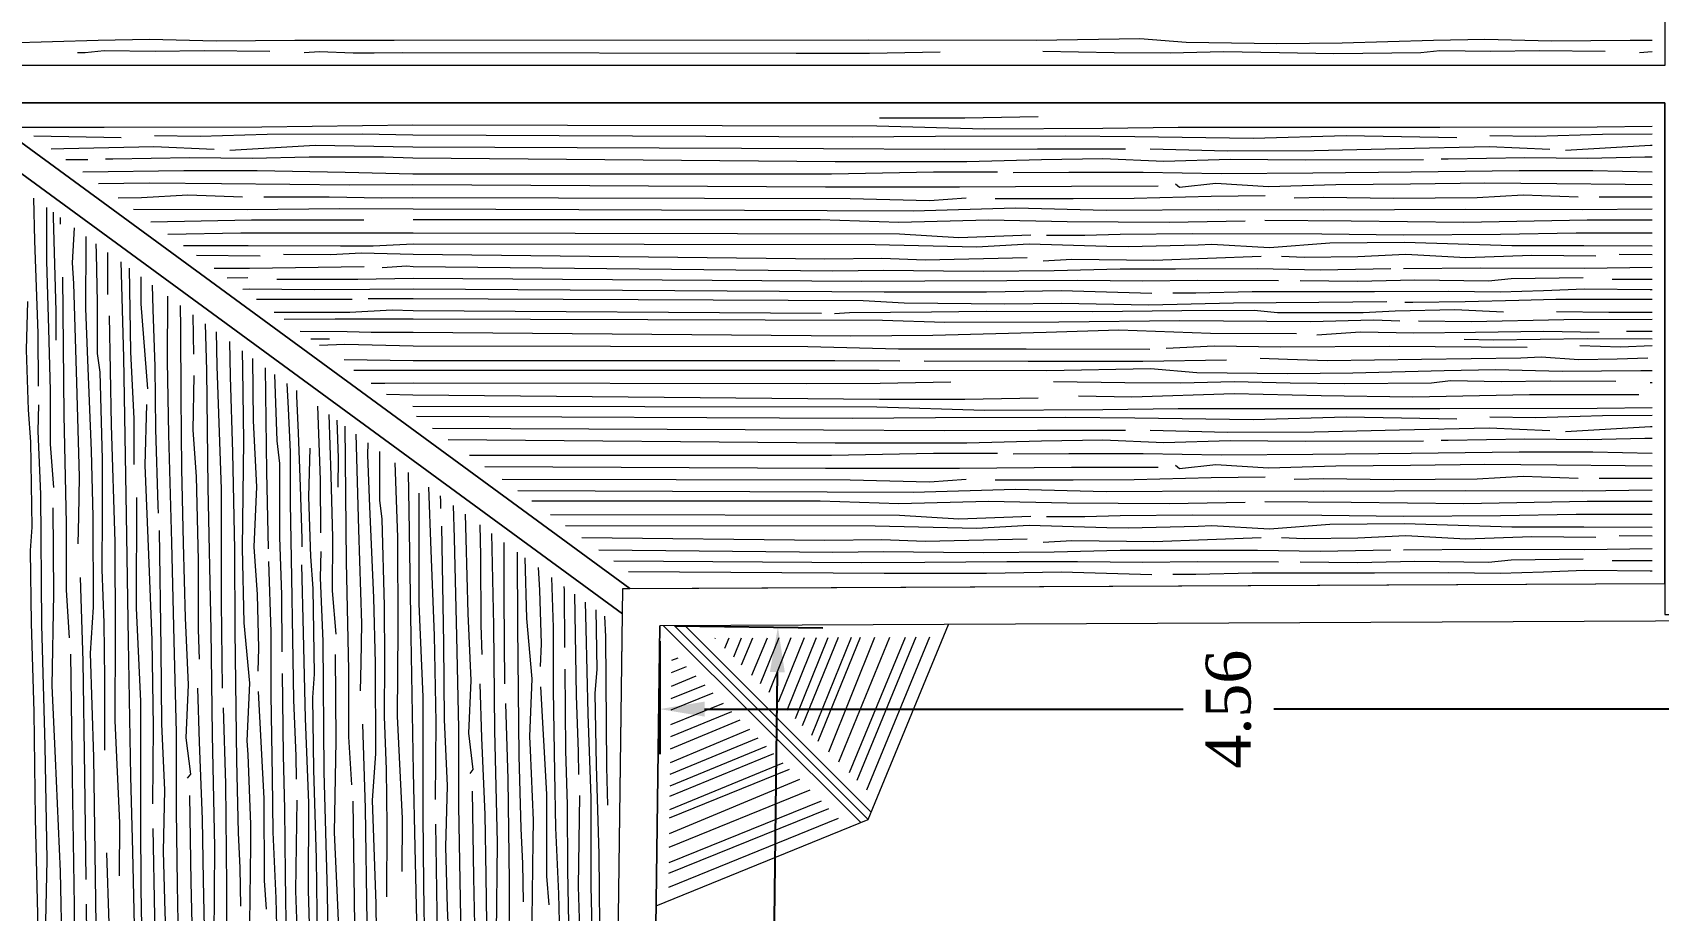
# Model space of a CAD drawing. Header units: millimetres. Extents: x -17502 to -16646, y 1856 to 2034.
# Drawn here: x -17241.35 to -17234.84, y 1867.44 to 1870.95 of the extents above; entities that cross this region are included whole.
import ezdxf

# ---------------------------------------------------------------- set-up
doc = ezdxf.new("R2010")
doc.units = ezdxf.units.MM
doc.layers.get('0').update_dxf_attribs({"lineweight": 9})
doc.layers.get('Defpoints').update_dxf_attribs({"lineweight": 9})
doc.layers.add('blocs', color=7, linetype='Continuous')
doc.styles.get("Standard").update_dxf_attribs({"font": 'times.ttf'})
doc.dimstyles.get("Standard").update_dxf_attribs({"dimtxt": 0.18, "dimasz": 0.18, "dimexe": 0.18, "dimexo": 0.0625, "dimgap": 0.09, "dimtad": 0, "dimtih": 1, "dimtoh": 1, "dimzin": 0, "dimdsep": 46, "dimtxsty": 'Standard', "dimcen": 0.09, "dimadec": 0, "dimazin": 0, "dimtfac": 1, "dimtofl": 0, "dimtmove": 0, "dimatfit": 3, "dimfxl": 1, "dimtolj": 1, "dimtzin": 0, "dimarcsym": 0})

# ---------------------------------------------------------------- blocks, each defined once
blk = doc.blocks.new('*D454')
at = {"color": 0, "lineweight": -2, "transparency": 16777216}
for p, q in [((-17234.285, 1868.5609), (-17234.285, 1868.0639)), ((-17238.8426, 1868.5156), (-17238.8426, 1868.0639)), ((-17238.6626, 1868.2439), (-17236.7456, 1868.2439)), ((-17234.465, 1868.2439), (-17236.382, 1868.2439))]:
    blk.add_line(p, q, dxfattribs=at)
at = {"color": 0, "lineweight": 9, "transparency": 16777216}
for points in [[(-17238.6626, 1868.2139), (-17238.6626, 1868.2739), (-17238.8426, 1868.2439)], [(-17234.465, 1868.2139), (-17234.465, 1868.2739), (-17234.285, 1868.2439)]]:
    blk.add_solid(points, dxfattribs=at)
at = {"layer": 'Defpoints', "color": 0, "lineweight": 9, "transparency": 16777216}
for p in [(-17234.285, 1868.6234), (-17238.8426, 1868.5781), (-17238.8426, 1868.2439)]:
    blk.add_point(p, dxfattribs=at)
at = {"color": 0, "lineweight": 9, "transparency": 16777216, "insert": (-17236.5638, 1868.2439), "char_height": 0.18, "attachment_point": 5, "rotation": 90}
blk.add_mtext('\\A1;4.56', dxfattribs=at)
blk = doc.blocks.new('*D455')
at = {"color": 0, "lineweight": -2, "transparency": 16777216}
for p, q in [((-17238.7801, 1868.5773), (-17238.189, 1868.5695)), ((-17238.3714, 1868.3919), (-17238.4251, 1864.3118)), ((-17238.4869, 1859.6192), (-17238.4332, 1863.6993)), ((-17238.9004, 1859.4446), (-17238.3093, 1859.4369))]:
    blk.add_line(p, q, dxfattribs=at)
at = {"color": 0, "lineweight": 9, "transparency": 16777216}
for points in [[(-17238.4014, 1868.3923), (-17238.3414, 1868.3915), (-17238.369, 1868.5719)], [(-17238.5169, 1859.6196), (-17238.4569, 1859.6188), (-17238.4893, 1859.4392)]]:
    blk.add_solid(points, dxfattribs=at)
at = {"layer": 'Defpoints', "color": 0, "lineweight": 9, "transparency": 16777216}
for p in [(-17238.8426, 1868.5781), (-17238.9629, 1859.4455), (-17238.4893, 1859.4392)]:
    blk.add_point(p, dxfattribs=at)
at = {"color": 0, "lineweight": 9, "transparency": 16777216, "insert": (-17238.4291, 1864.0055), "char_height": 0.18, "attachment_point": 5, "rotation": 90}
blk.add_mtext('\\A1;9.13', dxfattribs=at)

msp = doc.modelspace()

# ---------------------------------------------------------------- linework, layer by layer
at = {"lineweight": 9}
for points in [[(-17235.0473, 1872.8238), (-17234.8167, 1872.8238), (-17234.8167, 1870.8228), (-17241.7543, 1870.8228), (-17242.3019, 1870.3943), (-17244.1116, 1871.7212), (-17244.0561, 1871.8437), (-17243.9982, 1872.0277), (-17243.9689, 1872.1987), (-17243.9612, 1872.3354), (-17243.9655, 1872.4503), (-17243.9881, 1872.612), (-17244.0268, 1872.7598), (-17244.0491, 1872.8238), (-17243.6056, 1872.8238)], [(-17242.0733, 1860.5942), (-17242.2249, 1870.2641), (-17241.7025, 1870.6728), (-17234.8167, 1870.6728), (-17234.8167, 1868.6234), (-17234.5696, 1868.6234), (-17234.5696, 1868.5982), (-17238.8426, 1868.5781), (-17238.9629, 1859.4455), (-17242.0546, 1859.397), (-17242.0635, 1859.9639)], [(-17242.0635, 1859.9639), (-17242.0546, 1859.397), (-17239.1129, 1859.4431), (-17238.9919, 1868.6255), (-17241.7434, 1870.6408), (-17242.2249, 1870.2641), (-17242.0733, 1860.5942)], [(-17234.5696, 1868.5982), (-17238.8426, 1868.5781), (-17238.9629, 1859.4455)], [(-17234.5696, 1868.5982), (-17238.8426, 1868.5781)], [(-17238.9629, 1859.4455), (-17238.8426, 1868.5781)], [(-17238.8573, 1867.4558), (-17238.0072, 1867.8017), (-17237.6857, 1868.5835)], [(-17238.8269, 1868.5782), (-17238.0373, 1867.7894)], [(-17238.7847, 1868.5784), (-17238.0072, 1867.8017)], [(-17238.7424, 1868.5786), (-17237.9948, 1867.8317)]]:
    msp.add_lwpolyline(points, dxfattribs=at)
for points in [[(-17238.9919, 1868.6255), (-17238.9906, 1868.7274), (-17238.962, 1868.7275), (-17241.6179, 1870.6728), (-17241.7025, 1870.6728), (-17241.7434, 1870.6408)], [(-17238.962, 1868.7275), (-17234.8167, 1868.747), (-17234.8167, 1870.6728), (-17241.6179, 1870.6728)], [(-17234.8167, 1868.747), (-17234.8167, 1868.6234), (-17234.5696, 1868.6234), (-17234.5696, 1868.5982), (-17238.8426, 1868.5781), (-17238.9629, 1859.4455), (-17239.1129, 1859.4431), (-17238.9906, 1868.7274), (-17234.8167, 1868.747)]]:
    msp.add_lwpolyline(points, close=True, dxfattribs=at)
at = {"layer": 'blocs', "lineweight": 9}
for points in [[(-17239.9067, 1870.923), (-17240.3042, 1870.9226), (-17240.6194, 1870.92), (-17240.8867, 1870.9266), (-17241.0923, 1870.9218), (-17241.4578, 1870.9123), (-17241.7205, 1870.9097), (-17242.0837, 1870.9139), (-17242.2686, 1870.9297), (-17242.6844, 1870.9224), (-17242.9384, 1870.923)], [(-17240.4045, 1870.879), (-17240.6673, 1870.8805), (-17240.8639, 1870.8786), (-17241.0673, 1870.8817), (-17241.1436, 1870.8732), (-17241.1743, 1870.8728)], [(-17239.8727, 1870.8728), (-17239.9864, 1870.8718), (-17240.0699, 1870.8717), (-17240.2049, 1870.8772), (-17240.2668, 1870.8734)], [(-17234.8667, 1870.9227), (-17234.9548, 1870.9226), (-17235.27, 1870.92), (-17235.5373, 1870.9266), (-17235.7429, 1870.9218), (-17236.1084, 1870.9123), (-17236.3711, 1870.9097), (-17236.7343, 1870.9139), (-17236.9192, 1870.9297), (-17237.3349, 1870.9224), (-17238.0066, 1870.924), (-17239.9067, 1870.923)], [(-17237.7196, 1870.8762), (-17238.0027, 1870.8708), (-17238.296, 1870.8705), (-17239.8727, 1870.8728)], [(-17235.0551, 1870.879), (-17235.3179, 1870.8805), (-17235.5145, 1870.8786), (-17235.7179, 1870.8817), (-17235.7942, 1870.8732), (-17236.1417, 1870.8694), (-17236.3604, 1870.8726), (-17236.5842, 1870.8774), (-17236.7978, 1870.8721), (-17237.0215, 1870.8736), (-17237.3077, 1870.8783)], [(-17234.8667, 1870.8765), (-17234.9174, 1870.8734)], [(-17237.3259, 1870.6171), (-17237.6205, 1870.6115), (-17237.962, 1870.6112)], [(-17239.8311, 1870.5832), (-17240.4366, 1870.5752), (-17241.0675, 1870.5745), (-17241.3986, 1870.5742)], [(-17239.831, 1870.5427), (-17240.0348, 1870.5469), (-17240.4154, 1870.5465), (-17240.6839, 1870.5384), (-17240.8664, 1870.5408)], [(-17234.8667, 1870.5781), (-17235.0872, 1870.5752), (-17235.7181, 1870.5745), (-17236.2238, 1870.574), (-17236.766, 1870.5734), (-17237.0677, 1870.5705), (-17237.5421, 1870.5674), (-17237.9723, 1870.5799), (-17239.8311, 1870.5832)], [(-17234.8667, 1870.5467), (-17235.066, 1870.5465), (-17235.3345, 1870.5384), (-17235.5169, 1870.5408)], [(-17240.9993, 1870.5328), (-17241.3501, 1870.5386)], [(-17240.6267, 1870.4863), (-17240.8691, 1870.4965), (-17241.2289, 1870.4883), (-17241.2796, 1870.4871)], [(-17239.831, 1870.4957), (-17240.2226, 1870.5024), (-17240.5641, 1870.4812)], [(-17238.0711, 1870.5355), (-17239.831, 1870.5427)], [(-17236.9767, 1870.4871), (-17237.3286, 1870.4867), (-17237.7014, 1870.4863), (-17238.1863, 1870.4884), (-17239.831, 1870.4957)], [(-17235.6499, 1870.5328), (-17236.0931, 1870.5402), (-17236.4658, 1870.5293), (-17236.9398, 1870.5367), (-17237.2187, 1870.539), (-17237.7375, 1870.5384), (-17238.0711, 1870.5355)], [(-17235.2773, 1870.4863), (-17235.5197, 1870.4965), (-17235.8795, 1870.4883), (-17236.221, 1870.4801), (-17236.5677, 1870.4797), (-17236.8776, 1870.4872)], [(-17234.8667, 1870.5023), (-17234.8732, 1870.5024), (-17235.2147, 1870.4812)], [(-17241.1326, 1870.444), (-17241.2208, 1870.4439)], [(-17239.8309, 1870.4507), (-17239.9491, 1870.4557), (-17240.2462, 1870.4554), (-17240.4756, 1870.4499), (-17240.7259, 1870.4523), (-17241.0335, 1870.4467), (-17241.0622, 1870.4467)], [(-17235.7832, 1870.444), (-17236.255, 1870.4435), (-17236.5574, 1870.4458), (-17236.8233, 1870.4377), (-17237.0676, 1870.4479), (-17237.3126, 1870.445), (-17237.6124, 1870.4369), (-17238.139, 1870.4363), (-17239.8309, 1870.4507)], [(-17234.8667, 1870.4554), (-17234.8968, 1870.4554), (-17235.1262, 1870.4499), (-17235.3765, 1870.4523), (-17235.6841, 1870.4467), (-17235.7128, 1870.4467)], [(-17239.8309, 1870.3864), (-17240.1025, 1870.393), (-17240.4544, 1870.4005), (-17240.749, 1870.4002), (-17241.1538, 1870.3949)], [(-17239.8308, 1870.3437), (-17240.0844, 1870.3435), (-17240.3242, 1870.3458), (-17240.5979, 1870.3481), (-17240.8873, 1870.3504), (-17241.0904, 1870.3484)], [(-17237.4899, 1870.3953), (-17237.7453, 1870.3951), (-17238.1546, 1870.3868), (-17239.8309, 1870.3866)], [(-17234.8667, 1870.3954), (-17235.105, 1870.4005), (-17235.3996, 1870.4002), (-17235.8323, 1870.3945), (-17236.226, 1870.3915), (-17236.5935, 1870.3885), (-17236.9059, 1870.3933), (-17237.2031, 1870.393), (-17237.4273, 1870.3928)], [(-17234.8667, 1870.3447), (-17234.9748, 1870.3458), (-17235.2485, 1870.3481), (-17235.5379, 1870.3504), (-17235.8351, 1870.3475), (-17236.1348, 1870.3446), (-17236.4034, 1870.3365), (-17236.6145, 1870.3493), (-17236.7605, 1870.3335), (-17236.7761, 1870.3465)], [(-17241.3502, 1870.2908), (-17241.3464, 1870.12), (-17241.3334, 1869.7501), (-17241.3321, 1869.5377)], [(-17240.5133, 1870.2943), (-17240.7332, 1870.3023), (-17240.9177, 1870.2918), (-17241.0121, 1870.2911)], [(-17239.8308, 1870.2924), (-17239.9554, 1870.2907), (-17240.167, 1870.2946), (-17240.3536, 1870.2944), (-17240.4283, 1870.2944)], [(-17236.8461, 1870.3386), (-17237.1928, 1870.3382), (-17237.6412, 1870.3352), (-17238.1782, 1870.3346), (-17239.8308, 1870.3437)], [(-17237.6155, 1870.2909), (-17237.7614, 1870.2803), (-17238.0795, 1870.2878), (-17239.8308, 1870.2924), (-17239.8308, 1870.2924)], [(-17236.4173, 1870.3), (-17236.6337, 1870.2972), (-17236.9413, 1870.289), (-17237.1863, 1870.2888), (-17237.3766, 1870.2886), (-17237.4992, 1870.2884)], [(-17235.1639, 1870.2943), (-17235.3838, 1870.3023), (-17235.5683, 1870.2918), (-17235.9043, 1870.2893), (-17236.1822, 1870.2932), (-17236.3004, 1870.291)], [(-17234.8667, 1870.2946), (-17235.0042, 1870.2944), (-17235.0789, 1870.2944)], [(-17241.2985, 1870.253), (-17241.2993, 1870.0386), (-17241.2902, 1869.7668), (-17241.2838, 1869.5202), (-17241.2847, 1869.3054), (-17241.2704, 1869.132)], [(-17241.2727, 1870.2341), (-17241.2726, 1870.2149), (-17241.2617, 1869.8381), (-17241.262, 1869.7216)], [(-17239.8307, 1870.247), (-17240.1249, 1870.2486), (-17240.495, 1870.2437), (-17240.9497, 1870.2454)], [(-17234.8667, 1870.2474), (-17235.1456, 1870.2437), (-17235.6139, 1870.2455), (-17236.185, 1870.2426), (-17236.6047, 1870.2444), (-17237.0547, 1870.2417), (-17237.4179, 1870.2504), (-17237.8268, 1870.2386), (-17238.1718, 1870.2405), (-17239.8307, 1870.247)], [(-17241.2439, 1870.213), (-17241.2446, 1870.186)], [(-17241.188, 1870.172), (-17241.1963, 1870.0314), (-17241.1904, 1869.9493), (-17241.1792, 1869.5519), (-17241.1683, 1869.1751), (-17241.1702, 1869.0156), (-17241.1729, 1868.9059)], [(-17240.0271, 1870.203), (-17240.4771, 1870.2025), (-17240.8804, 1870.1946)], [(-17236.4976, 1870.1988), (-17236.8014, 1870.1939), (-17237.2103, 1870.1958), (-17237.5256, 1870.2023), (-17237.8842, 1870.1928), (-17238.1995, 1870.2042), (-17239.8307, 1870.2039)], [(-17234.8667, 1870.2028), (-17235.1277, 1870.2025), (-17235.6211, 1870.1929), (-17236.0734, 1870.1993), (-17236.4183, 1870.2012)], [(-17241.1411, 1870.1377), (-17241.1406, 1870.1165), (-17241.143, 1869.8491), (-17241.135, 1869.6436), (-17241.1197, 1869.2783), (-17241.113, 1869.0157), (-17241.1115, 1868.6525), (-17241.1244, 1868.4674), (-17241.1106, 1868.0518), (-17241.1017, 1867.3802), (-17241.071, 1865.4803)], [(-17241.1007, 1870.1081), (-17241.1003, 1870.0693), (-17241.0953, 1869.8727), (-17241.0953, 1869.6692), (-17241.0855, 1869.5931), (-17241.0763, 1869.2457), (-17241.0761, 1869.027), (-17241.0774, 1868.8032), (-17241.0688, 1868.5897), (-17241.0667, 1868.3659), (-17241.067, 1868.0797)], [(-17239.8306, 1870.1507), (-17240.1961, 1870.1503), (-17240.5205, 1870.15), (-17240.813, 1870.1453)], [(-17239.8306, 1870.1067), (-17239.9905, 1870.098), (-17240.1207, 1870.0979), (-17240.4908, 1870.0997), (-17240.7505, 1870.0995)], [(-17237.3565, 1870.1431), (-17237.6444, 1870.1314), (-17237.882, 1870.1471), (-17239.8306, 1870.1507), (-17239.8306, 1870.1507)], [(-17234.8667, 1870.0983), (-17235.1413, 1870.0997), (-17235.4292, 1870.0994), (-17235.8586, 1870.1127), (-17236.1579, 1870.1101), (-17236.4, 1870.0916), (-17236.6308, 1870.105), (-17236.6856, 1870.1027), (-17236.9665, 1870.0955), (-17237.0511, 1870.0977), (-17237.3632, 1870.1065), (-17237.5733, 1870.0949), (-17237.98, 1870.1036), (-17239.8306, 1870.1067)], [(-17234.8667, 1870.1503), (-17235.1711, 1870.15), (-17235.4749, 1870.1451), (-17235.8633, 1870.1424), (-17236.1899, 1870.1466), (-17236.7085, 1870.1484), (-17236.9986, 1870.1458), (-17237.1395, 1870.141), (-17237.2926, 1870.1409)], [(-17241.0538, 1870.0737), (-17241.0542, 1869.9048)], [(-17241.0012, 1870.0352), (-17240.9901, 1869.653), (-17240.9796, 1869.0222), (-17240.9711, 1868.5166), (-17240.962, 1867.9744), (-17240.9544, 1867.6729), (-17240.9438, 1867.1985), (-17240.9497, 1866.7682), (-17240.9238, 1864.9096)], [(-17240.4426, 1870.0587), (-17240.6975, 1870.0607)], [(-17239.8305, 1870.0653), (-17240.0383, 1870.0705), (-17240.1593, 1870.0636), (-17240.349, 1870.0657)], [(-17237.3701, 1870.0517), (-17237.779, 1870.0421), (-17237.9526, 1870.0488), (-17238.181, 1870.0463), (-17239.8305, 1870.0653)], [(-17236.4335, 1870.0573), (-17236.8629, 1870.0408), (-17237.1919, 1870.045), (-17237.3061, 1870.0381)], [(-17235.0932, 1870.0587), (-17235.349, 1870.0607), (-17235.614, 1870.0513), (-17235.8539, 1870.0647), (-17236.0458, 1870.0554), (-17236.2605, 1870.0529), (-17236.3519, 1870.0574)], [(-17234.8667, 1870.0642), (-17234.9995, 1870.0657)], [(-17241.2342, 1869.9746), (-17241.2295, 1869.4218), (-17241.2199, 1868.9879), (-17241.22, 1868.7206), (-17241.2077, 1868.5289)], [(-17240.9674, 1870.0104), (-17240.9617, 1869.6747), (-17240.9494, 1869.4064), (-17240.949, 1869.2239)], [(-17240.9205, 1869.9761), (-17240.9207, 1869.8681), (-17240.8941, 1869.527)], [(-17240.0269, 1870.0158), (-17240.486, 1870.0085), (-17240.6271, 1870.0091)], [(-17240.4928, 1869.9719), (-17240.5745, 1869.9706)], [(-17239.8304, 1869.9695), (-17240.0519, 1869.9656), (-17240.2484, 1869.9653), (-17240.3763, 1869.9652)], [(-17239.8305, 1870.0152), (-17239.8556, 1870.0183), (-17239.9538, 1870.0113)], [(-17235.9133, 1870.0076), (-17236.1966, 1870.0028), (-17236.4479, 1870.0071), (-17236.7768, 1870.0067), (-17236.9984, 1870.0065), (-17237.2629, 1869.9992), (-17237.5438, 1869.9966), (-17237.706, 1869.9988), (-17237.9459, 1870.0008), (-17238.1492, 1869.9983), (-17239.8305, 1870.0152), (-17239.8305, 1870.0152)], [(-17236.3632, 1869.9592), (-17236.6899, 1869.9612), (-17236.9069, 1869.9587), (-17237.1687, 1869.9606), (-17237.4519, 1869.9603), (-17237.7809, 1869.9577), (-17238.0345, 1869.9574), (-17239.8304, 1869.9695)], [(-17235.1434, 1869.9719), (-17235.4312, 1869.9671), (-17235.5226, 1869.9578), (-17235.8173, 1869.9621), (-17236.048, 1869.9573), (-17236.2764, 1869.9593)], [(-17234.8667, 1870.0128), (-17235.1366, 1870.0085), (-17235.5547, 1870.0103), (-17235.8631, 1870.0077)], [(-17234.8667, 1869.9654), (-17234.899, 1869.9653), (-17235.0269, 1869.9652)], [(-17240.875, 1869.9427), (-17240.8733, 1869.8452), (-17240.8643, 1869.616), (-17240.8627, 1869.3657), (-17240.8523, 1869.0582), (-17240.8519, 1869.0295)], [(-17240.8137, 1869.8979), (-17240.8151, 1869.6379), (-17240.8102, 1869.3434), (-17240.7978, 1868.9108), (-17240.7886, 1868.5173), (-17240.7798, 1868.1498), (-17240.7798, 1867.8374), (-17240.7748, 1867.5402), (-17240.7711, 1867.3161)], [(-17239.8304, 1869.9265), (-17240.0034, 1869.9245), (-17240.2249, 1869.9242), (-17240.4876, 1869.9262), (-17240.5125, 1869.9252)], [(-17236.8714, 1869.9084), (-17237.2347, 1869.9194), (-17237.5339, 1869.9145), (-17237.9428, 1869.9141), (-17239.8304, 1869.9265), (-17239.8304, 1869.9265)], [(-17234.8667, 1869.9242), (-17234.8755, 1869.9242), (-17235.1382, 1869.9262), (-17235.3027, 1869.9192), (-17235.4763, 1869.9144), (-17235.6819, 1869.9165), (-17235.9789, 1869.9162), (-17236.2256, 1869.9159), (-17236.4694, 1869.9156), (-17236.6955, 1869.9108), (-17236.7869, 1869.9107)], [(-17241.3744, 1869.8771), (-17241.3802, 1869.6828), (-17241.3717, 1869.4431), (-17241.3627, 1869.3153), (-17241.3569, 1868.9727), (-17241.3645, 1868.8789), (-17241.3597, 1868.5888), (-17241.3491, 1868.2332), (-17241.3442, 1867.806), (-17241.3382, 1867.5868), (-17241.3305, 1867.2579), (-17241.3249, 1867.1986)], [(-17240.7631, 1869.8608), (-17240.7625, 1869.769), (-17240.7606, 1869.4953), (-17240.7583, 1869.2059), (-17240.7507, 1868.9088), (-17240.7431, 1868.6091), (-17240.7308, 1868.3408), (-17240.7403, 1868.1294), (-17240.7222, 1867.9837), (-17240.735, 1867.9679)], [(-17240.0742, 1869.8855), (-17240.2752, 1869.8853), (-17240.4397, 1869.8851), (-17240.4578, 1869.8851)], [(-17239.8303, 1869.8395), (-17239.9146, 1869.8423), (-17240.0837, 1869.833), (-17240.3863, 1869.8327)], [(-17239.8303, 1869.8881), (-17240.0103, 1869.8879)], [(-17235.93, 1869.8751), (-17236.2019, 1869.8725), (-17236.5445, 1869.8699), (-17236.8826, 1869.8627), (-17237.2344, 1869.8692), (-17237.4605, 1869.8666), (-17237.8626, 1869.8708), (-17238.0271, 1869.8794), (-17239.8303, 1869.8881), (-17239.8303, 1869.8881)], [(-17238.1945, 1869.8293), (-17239.8303, 1869.8395)], [(-17235.463, 1869.8345), (-17235.6571, 1869.8435), (-17235.897, 1869.8386), (-17236.0249, 1869.8317), (-17236.3676, 1869.8313), (-17236.4612, 1869.8403), (-17236.7513, 1869.84), (-17237.1071, 1869.835), (-17237.5343, 1869.8368), (-17237.7536, 1869.8343), (-17238.0826, 1869.8317), (-17238.1419, 1869.8271)], [(-17234.8667, 1869.8854), (-17234.9258, 1869.8853), (-17235.0903, 1869.8851), (-17235.2525, 1869.885), (-17235.401, 1869.8802), (-17235.6157, 1869.8755), (-17235.8258, 1869.8729), (-17235.8578, 1869.8729)], [(-17234.8667, 1869.8329), (-17235.0403, 1869.8327), (-17235.2505, 1869.8348)], [(-17241.0476, 1869.8188), (-17241.0402, 1869.3809), (-17241.0246, 1868.9145), (-17241.0237, 1868.5469), (-17241.0257, 1868.1975), (-17241.0058, 1867.7885), (-17241.0074, 1867.5754)], [(-17240.7121, 1869.8235), (-17240.7107, 1869.7404), (-17240.7095, 1869.6658)], [(-17240.6632, 1869.7877), (-17240.6577, 1869.5998), (-17240.6522, 1869.1316), (-17240.6404, 1868.5606), (-17240.6356, 1868.1409), (-17240.6258, 1867.691), (-17240.6289, 1867.3277), (-17240.6106, 1866.919), (-17240.6071, 1866.5741), (-17240.5876, 1864.9152)], [(-17239.8303, 1869.8058), (-17240.1428, 1869.8055), (-17240.3473, 1869.8042)], [(-17235.8776, 1869.7975), (-17235.9827, 1869.802), (-17236.2363, 1869.7949), (-17236.7594, 1869.7989), (-17237.2437, 1869.7938), (-17237.7006, 1869.7933), (-17237.9496, 1869.8014), (-17239.8303, 1869.8058), (-17239.8303, 1869.8058)], [(-17236.2911, 1869.7467), (-17236.6361, 1869.7487), (-17237.0038, 1869.762), (-17237.294, 1869.7525), (-17237.7485, 1869.7406), (-17238.0775, 1869.738), (-17239.8302, 1869.7533)], [(-17234.8667, 1869.805), (-17235.2205, 1869.8028), (-17235.5906, 1869.7955), (-17235.803, 1869.7976)], [(-17240.6192, 1869.7554), (-17240.6169, 1869.6184), (-17240.5995, 1869.1252), (-17240.5988, 1868.6728), (-17240.5953, 1868.3279)], [(-17240.566, 1869.7165), (-17240.5637, 1869.5758), (-17240.554, 1869.2721), (-17240.5452, 1868.8838), (-17240.5443, 1868.5571), (-17240.5379, 1868.0386), (-17240.5308, 1867.7486), (-17240.5239, 1867.6077), (-17240.5213, 1867.4547)], [(-17239.8302, 1869.7533), (-17239.9988, 1869.7531), (-17240.0947, 1869.7553), (-17240.2829, 1869.757)], [(-17240.1655, 1869.7255), (-17240.2405, 1869.726)], [(-17239.8301, 1869.6973), (-17240.1036, 1869.7049), (-17240.205, 1869.7)], [(-17236.8789, 1869.6844), (-17237.3746, 1869.6861), (-17237.8863, 1869.6856), (-17238.2495, 1869.6946), (-17239.8301, 1869.6973)], [(-17235.3677, 1869.6928), (-17235.9205, 1869.6968), (-17236.3545, 1869.6941), (-17236.6218, 1869.6983), (-17236.8137, 1869.689)], [(-17235.0788, 1869.7526), (-17235.3027, 1869.757), (-17235.5746, 1869.7521), (-17235.8213, 1869.7496), (-17236.036, 1869.7539), (-17236.2096, 1869.7423)], [(-17234.8667, 1869.7258), (-17235.1268, 1869.7275), (-17235.5037, 1869.7225), (-17235.6202, 1869.7246)], [(-17234.8667, 1869.6994), (-17234.994, 1869.6933), (-17235.1562, 1869.6999)], [(-17234.8667, 1869.7564), (-17234.9692, 1869.7573)], [(-17240.5147, 1869.6788), (-17240.5139, 1869.6063), (-17240.5091, 1869.3185), (-17240.5156, 1868.8889), (-17240.5083, 1868.5897), (-17240.486, 1868.3479), (-17240.4958, 1868.117), (-17240.4926, 1868.0622), (-17240.4811, 1867.7814), (-17240.4819, 1867.6969), (-17240.4859, 1867.3847), (-17240.4709, 1867.1747), (-17240.4733, 1866.768), (-17240.4473, 1864.9176)], [(-17240.4736, 1869.6487), (-17240.4716, 1869.3993), (-17240.458, 1869.1345), (-17240.4677, 1868.8944), (-17240.4554, 1868.7027), (-17240.4495, 1868.488), (-17240.4526, 1868.3966)], [(-17239.8301, 1869.6396), (-17240.1058, 1869.6433)], [(-17237.881, 1869.6377), (-17238.1414, 1869.6397), (-17239.8301, 1869.6396)], [(-17236.572, 1869.6413), (-17236.9078, 1869.6364), (-17237.367, 1869.6359), (-17237.7827, 1869.6378)], [(-17234.8843, 1869.65), (-17235.0076, 1869.6453), (-17235.1607, 1869.6428), (-17235.3115, 1869.6541), (-17235.3937, 1869.6494), (-17235.7912, 1869.6444), (-17236.1681, 1869.6395), (-17236.3276, 1869.6439), (-17236.4373, 1869.6483)], [(-17240.708, 1869.5807), (-17240.7126, 1869.3608), (-17240.6992, 1869.1764), (-17240.6915, 1868.8405), (-17240.691, 1868.5625), (-17240.6869, 1868.4444)], [(-17240.4227, 1869.6115), (-17240.418, 1869.1945), (-17240.4105, 1868.8861)], [(-17240.3853, 1869.5841), (-17240.3767, 1869.3186), (-17240.366, 1869.2274), (-17240.3657, 1868.9326), (-17240.3572, 1868.702), (-17240.3557, 1868.4736)], [(-17239.864, 1869.6001), (-17240.0683, 1869.5999)], [(-17234.8667, 1869.5997), (-17234.9121, 1869.5997), (-17235.2273, 1869.597), (-17235.4946, 1869.6036), (-17235.7002, 1869.5988), (-17236.0657, 1869.5893), (-17236.3284, 1869.5867), (-17236.6916, 1869.5909), (-17236.8765, 1869.6067), (-17237.2922, 1869.5994), (-17237.9638, 1869.601), (-17239.864, 1869.6001)], [(-17240.3367, 1869.5485), (-17240.3308, 1869.4478), (-17240.3234, 1869.2743), (-17240.3222, 1869.0687), (-17240.3172, 1868.7718), (-17240.3131, 1868.5251), (-17240.309, 1868.2813), (-17240.3007, 1868.0553), (-17240.2991, 1867.9639)], [(-17240.2978, 1869.52), (-17240.2974, 1869.4986), (-17240.2904, 1869.3502), (-17240.2822, 1869.1356), (-17240.2764, 1868.9255), (-17240.2759, 1868.8935)], [(-17239.83, 1869.5499), (-17239.9437, 1869.5488), (-17239.9986, 1869.5488)], [(-17239.8311, 1869.5018), (-17239.9371, 1869.5038)], [(-17237.962, 1869.4841), (-17239.8311, 1869.5018)], [(-17237.6769, 1869.5532), (-17237.96, 1869.5479), (-17238.2533, 1869.5476), (-17239.83, 1869.5499)], [(-17235.0124, 1869.5561), (-17235.2751, 1869.5575), (-17235.4718, 1869.5556), (-17235.6752, 1869.5588), (-17235.7515, 1869.5502), (-17236.099, 1869.5464), (-17236.3177, 1869.5496), (-17236.5415, 1869.5545), (-17236.755, 1869.5491), (-17236.9788, 1869.5506), (-17237.265, 1869.5554)], [(-17234.9205, 1869.503), (-17235.3585, 1869.5025), (-17235.8251, 1869.4942), (-17236.1927, 1869.499), (-17236.542, 1869.5065), (-17236.9513, 1869.493), (-17237.1643, 1869.498)], [(-17234.8667, 1869.5509), (-17234.8747, 1869.5504)], [(-17241.3308, 1869.4631), (-17241.3337, 1869.3579), (-17241.3226, 1869.1045), (-17241.3184, 1868.5814), (-17241.3057, 1868.0973), (-17241.2981, 1867.6404), (-17241.3023, 1867.3913), (-17241.2772, 1865.5108), (-17241.2772, 1865.5108)], [(-17240.8983, 1869.4644), (-17240.9046, 1869.2218), (-17240.8908, 1868.8622), (-17240.8773, 1868.5209), (-17240.8715, 1868.1742), (-17240.8741, 1867.8642)], [(-17240.2131, 1869.458), (-17240.2027, 1869.1619), (-17240.2014, 1868.9495)], [(-17234.8667, 1869.451), (-17235.0872, 1869.4481), (-17235.7181, 1869.4475), (-17236.2238, 1869.4469), (-17236.766, 1869.4463), (-17237.0677, 1869.4434), (-17237.5421, 1869.4403), (-17237.9723, 1869.4529), (-17239.8311, 1869.4561)], [(-17237.3259, 1869.49), (-17237.6205, 1869.4845), (-17237.962, 1869.4841)], [(-17240.1678, 1869.4248), (-17240.1595, 1869.1786), (-17240.1531, 1868.932), (-17240.1541, 1868.7172), (-17240.1397, 1868.5438)], [(-17240.1354, 1869.401), (-17240.131, 1869.2499), (-17240.1313, 1869.1334)], [(-17240.1034, 1869.3776), (-17240.0988, 1868.8336), (-17240.0892, 1868.3997), (-17240.0893, 1868.1324), (-17240.077, 1867.9407)], [(-17238.0711, 1869.4084), (-17239.8168, 1869.4156)], [(-17235.6499, 1869.4058), (-17236.0931, 1869.4131), (-17236.4658, 1869.4023), (-17236.9398, 1869.4096), (-17237.2187, 1869.4119), (-17237.7375, 1869.4114), (-17238.0711, 1869.4084)], [(-17234.8667, 1869.4196), (-17235.066, 1869.4194), (-17235.3345, 1869.4113), (-17235.5169, 1869.4137)], [(-17234.8667, 1869.3752), (-17234.8732, 1869.3753), (-17235.2147, 1869.3541)], [(-17240.0592, 1869.3453), (-17240.0485, 1868.9637), (-17240.0376, 1868.5869), (-17240.0395, 1868.4274), (-17240.0422, 1868.3176)], [(-17240.0118, 1869.3106), (-17240.0123, 1869.2609), (-17240.0043, 1869.0554), (-17239.989, 1868.6901), (-17239.9824, 1868.4275), (-17239.9808, 1868.0643), (-17239.9937, 1867.8791), (-17239.9799, 1867.4635), (-17239.971, 1866.792), (-17239.9403, 1864.8921)], [(-17236.9767, 1869.3601), (-17237.3286, 1869.3597), (-17237.7014, 1869.3593), (-17238.1863, 1869.3614), (-17239.7522, 1869.3683)], [(-17235.7832, 1869.317), (-17236.255, 1869.3165), (-17236.5574, 1869.3188), (-17236.8233, 1869.3107), (-17237.0676, 1869.3208), (-17237.3126, 1869.318), (-17237.6124, 1869.3098), (-17238.139, 1869.3093), (-17239.6896, 1869.3224)], [(-17235.2773, 1869.3592), (-17235.5197, 1869.3694), (-17235.8795, 1869.3612), (-17236.221, 1869.353), (-17236.5677, 1869.3527), (-17236.8776, 1869.3602)], [(-17234.8667, 1869.3284), (-17234.8968, 1869.3283), (-17235.1262, 1869.3229), (-17235.3765, 1869.3252), (-17235.6841, 1869.3197), (-17235.7128, 1869.3197)], [(-17240.2437, 1869.2889), (-17240.2496, 1869.0946), (-17240.241, 1868.8549), (-17240.232, 1868.7271), (-17240.2263, 1868.3845), (-17240.2338, 1868.2907), (-17240.229, 1868.0006), (-17240.2184, 1867.6449), (-17240.2135, 1867.2178), (-17240.2076, 1866.9985), (-17240.1998, 1866.6697), (-17240.1942, 1866.6104)], [(-17239.9646, 1869.276), (-17239.9646, 1869.081), (-17239.9549, 1869.0049), (-17239.9457, 1868.6575), (-17239.9454, 1868.4388), (-17239.9467, 1868.2149), (-17239.9381, 1868.0015), (-17239.936, 1867.7777), (-17239.9363, 1867.4915)], [(-17237.4899, 1869.2683), (-17237.7453, 1869.268), (-17238.1546, 1869.2598), (-17239.6038, 1869.2596)], [(-17234.8667, 1869.2684), (-17235.105, 1869.2734), (-17235.3996, 1869.2731), (-17235.8323, 1869.2674), (-17236.226, 1869.2644), (-17236.5935, 1869.2614), (-17236.9059, 1869.2663), (-17237.2031, 1869.266), (-17237.4273, 1869.2657)], [(-17239.9029, 1869.2308), (-17239.8929, 1868.9322), (-17239.892, 1868.5646), (-17239.894, 1868.2152), (-17239.8741, 1867.8062), (-17239.8757, 1867.5931)], [(-17239.8504, 1869.1923), (-17239.8479, 1869.04), (-17239.8394, 1868.5343), (-17239.8303, 1867.9922), (-17239.8227, 1867.6906), (-17239.8121, 1867.2162), (-17239.818, 1866.786), (-17239.7921, 1864.9273)], [(-17236.8461, 1869.2116), (-17237.1928, 1869.2112), (-17237.6412, 1869.2081), (-17238.1782, 1869.2075), (-17239.543, 1869.2151)], [(-17234.8667, 1869.2177), (-17234.9748, 1869.2188), (-17235.2485, 1869.2211), (-17235.5379, 1869.2234), (-17235.8351, 1869.2205), (-17236.1348, 1869.2175), (-17236.4034, 1869.2094), (-17236.6145, 1869.2222), (-17236.7605, 1869.2064), (-17236.7761, 1869.2195)], [(-17239.7688, 1869.1326), (-17239.7591, 1868.8799), (-17239.7456, 1868.5386), (-17239.7398, 1868.192), (-17239.7424, 1867.8819)], [(-17237.6155, 1869.1639), (-17237.7614, 1869.1533), (-17238.0795, 1869.1608), (-17239.4738, 1869.1644)], [(-17234.8667, 1869.1204), (-17235.1456, 1869.1166), (-17235.6139, 1869.1184), (-17236.185, 1869.1155), (-17236.6047, 1869.1174), (-17237.0547, 1869.1146), (-17237.4179, 1869.1234), (-17237.8268, 1869.1115), (-17238.1718, 1869.1134), (-17239.4108, 1869.1183)], [(-17236.4173, 1869.1729), (-17236.6337, 1869.1701), (-17236.9413, 1869.162), (-17237.1863, 1869.1617), (-17237.3766, 1869.1615), (-17237.4992, 1869.1614)], [(-17235.1639, 1869.1672), (-17235.3838, 1869.1753), (-17235.5683, 1869.1647), (-17235.9043, 1869.1623), (-17236.1822, 1869.1661), (-17236.3004, 1869.1639)], [(-17234.8667, 1869.1675), (-17235.0042, 1869.1674), (-17235.0789, 1869.1673)], [(-17241.2736, 1869.0505), (-17241.2701, 1868.7055), (-17241.2777, 1868.3376), (-17241.2637, 1868.0476), (-17241.2447, 1867.5933), (-17241.2369, 1867.2645), (-17241.2247, 1865.5117)], [(-17240.9389, 1869.0911), (-17240.9393, 1868.6478), (-17240.9227, 1868.2753), (-17240.9226, 1867.8013), (-17240.9205, 1867.5224), (-17240.9118, 1867.0037), (-17240.9036, 1866.6701)], [(-17239.8072, 1869.1088), (-17239.8076, 1868.6656), (-17239.791, 1868.293), (-17239.7909, 1867.819), (-17239.7888, 1867.5401), (-17239.7801, 1867.0214), (-17239.7719, 1866.6878)], [(-17239.7214, 1869.0978), (-17239.7206, 1869.0759), (-17239.7202, 1869.0473)], [(-17239.6699, 1869.0601), (-17239.6661, 1868.9285), (-17239.6569, 1868.535), (-17239.6481, 1868.1675), (-17239.6481, 1867.8551), (-17239.6431, 1867.558), (-17239.6394, 1867.3338)], [(-17236.4976, 1869.0718), (-17236.8014, 1869.0669), (-17237.2103, 1869.0687), (-17237.5256, 1869.0752), (-17237.8842, 1869.0657), (-17238.1995, 1869.0771), (-17239.3544, 1869.0769)], [(-17234.8667, 1869.0758), (-17235.1277, 1869.0755), (-17235.6211, 1869.0658), (-17236.0734, 1869.0722), (-17236.4183, 1869.0741)], [(-17239.6215, 1869.0247), (-17239.619, 1868.9265), (-17239.6114, 1868.6268), (-17239.5991, 1868.3585), (-17239.6086, 1868.1472), (-17239.5905, 1868.0015), (-17239.6033, 1867.9856)], [(-17239.5626, 1868.9815), (-17239.5598, 1868.8582), (-17239.5593, 1868.5803), (-17239.5552, 1868.4621)], [(-17237.3565, 1869.016), (-17237.6444, 1869.0043), (-17237.882, 1869.0201), (-17239.2803, 1869.0226)], [(-17234.8667, 1868.9713), (-17235.1413, 1868.9727), (-17235.4292, 1868.9724), (-17235.8586, 1868.9856), (-17236.1579, 1868.983), (-17236.4, 1868.9645), (-17236.6308, 1868.978), (-17236.6856, 1868.9756), (-17236.9665, 1868.9685), (-17237.0511, 1868.9707), (-17237.3632, 1868.9795), (-17237.5733, 1868.9678), (-17237.98, 1868.9765), (-17239.2201, 1868.9786)], [(-17234.8667, 1869.0233), (-17235.1711, 1869.0229), (-17235.4749, 1869.018), (-17235.8633, 1869.0153), (-17236.1899, 1869.0196), (-17236.7085, 1869.0213), (-17236.9986, 1869.0187), (-17237.1395, 1869.014), (-17237.2926, 1869.0138)], [(-17240.8481, 1868.9592), (-17240.8402, 1868.4874), (-17240.8377, 1868.185), (-17240.8255, 1867.9193), (-17240.8318, 1867.6749), (-17240.8251, 1867.4299), (-17240.8123, 1867.1303), (-17240.8035, 1866.6038), (-17240.7913, 1864.9118)], [(-17239.7164, 1868.9769), (-17239.7085, 1868.5051), (-17239.706, 1868.2027), (-17239.6938, 1867.937), (-17239.7001, 1867.6926), (-17239.6934, 1867.4476), (-17239.6806, 1867.148), (-17239.6718, 1866.6215), (-17239.6596, 1864.9295)], [(-17239.5163, 1868.9476), (-17239.5087, 1868.5783), (-17239.5039, 1868.1586), (-17239.4941, 1867.7087), (-17239.4972, 1867.3454), (-17239.4789, 1866.9367), (-17239.4754, 1866.5918), (-17239.4559, 1864.933)], [(-17237.3701, 1868.9246), (-17237.779, 1868.9151), (-17237.9526, 1868.9217), (-17238.181, 1868.9192), (-17239.1544, 1868.9305)], [(-17236.4335, 1868.9302), (-17236.8629, 1868.9138), (-17237.1919, 1868.918), (-17237.3061, 1868.911)], [(-17235.0932, 1868.9317), (-17235.349, 1868.9337), (-17235.614, 1868.9243), (-17235.8539, 1868.9377), (-17236.0458, 1868.9284), (-17236.2605, 1868.9259), (-17236.3519, 1868.9303)], [(-17234.8667, 1868.9371), (-17234.9995, 1868.9386)], [(-17240.2002, 1868.8748), (-17240.203, 1868.7697), (-17240.1919, 1868.5163), (-17240.1877, 1867.9932), (-17240.175, 1867.509), (-17240.1674, 1867.0522), (-17240.1716, 1866.8031), (-17240.1465, 1864.9226), (-17240.1465, 1864.9226)], [(-17239.4674, 1868.9118), (-17239.4671, 1868.6906), (-17239.4636, 1868.3456)], [(-17239.4134, 1868.8723), (-17239.4126, 1868.5749), (-17239.4062, 1868.0564), (-17239.3991, 1867.7663), (-17239.3922, 1867.6255), (-17239.3896, 1867.4724)], [(-17235.9133, 1868.8806), (-17236.1966, 1868.8757), (-17236.4479, 1868.88), (-17236.7768, 1868.8797), (-17236.9984, 1868.8794), (-17237.2629, 1868.8722), (-17237.5438, 1868.8696), (-17237.706, 1868.8717), (-17237.9459, 1868.8737), (-17238.1492, 1868.8712), (-17239.0864, 1868.8806)], [(-17234.8667, 1868.8857), (-17235.1366, 1868.8814), (-17235.5547, 1868.8833), (-17235.8631, 1868.8806)], [(-17240.4097, 1868.8359), (-17240.4004, 1868.5527), (-17240.4008, 1868.3014), (-17240.3953, 1867.9725), (-17240.3916, 1867.751), (-17240.3801, 1867.4867), (-17240.3732, 1867.2058), (-17240.3727, 1867.0435), (-17240.371, 1866.8037), (-17240.3653, 1866.6004), (-17240.3558, 1864.9191), (-17240.3558, 1864.9191)], [(-17240.2769, 1868.8213), (-17240.2701, 1868.5495), (-17240.2621, 1868.2069), (-17240.2496, 1867.869), (-17240.2505, 1867.5171), (-17240.2445, 1867.2911), (-17240.2423, 1866.889), (-17240.2484, 1866.7244), (-17240.2288, 1864.9212), (-17240.2288, 1864.9212)], [(-17239.3825, 1868.8496), (-17239.3766, 1868.6075), (-17239.3543, 1868.3657), (-17239.3641, 1868.1348), (-17239.3609, 1868.08), (-17239.3494, 1867.7991), (-17239.3502, 1867.7146), (-17239.3541, 1867.4024), (-17239.3392, 1867.1924), (-17239.3416, 1866.7857), (-17239.3156, 1864.9353)], [(-17239.3295, 1868.8108), (-17239.3237, 1868.7204), (-17239.3178, 1868.5058), (-17239.3209, 1868.4143)], [(-17236.3632, 1868.8322), (-17236.6899, 1868.8341), (-17236.9069, 1868.8316), (-17237.1687, 1868.8336), (-17237.4519, 1868.8333), (-17237.7809, 1868.8307), (-17238.0345, 1868.8304), (-17239.0269, 1868.8371)], [(-17236.8714, 1868.7813), (-17237.2347, 1868.7924), (-17237.5339, 1868.7875), (-17237.9428, 1868.787), (-17238.9678, 1868.7938)], [(-17234.8667, 1868.7972), (-17234.8755, 1868.7972), (-17235.1382, 1868.7992), (-17235.3027, 1868.7921), (-17235.4763, 1868.7874), (-17235.6819, 1868.7895), (-17235.9789, 1868.7891), (-17236.2256, 1868.7889), (-17236.4694, 1868.7886), (-17236.6955, 1868.7838), (-17236.7869, 1868.7837)], [(-17235.1434, 1868.8449), (-17235.4312, 1868.84), (-17235.5226, 1868.8308), (-17235.8173, 1868.835), (-17236.048, 1868.8302), (-17236.2764, 1868.8323)], [(-17234.8667, 1868.8383), (-17234.899, 1868.8383), (-17235.0269, 1868.8382)], [(-17241.1638, 1868.7712), (-17241.1536, 1868.4355), (-17241.1459, 1867.9764), (-17241.1413, 1867.5607)], [(-17239.2753, 1868.7711), (-17239.2687, 1868.5705), (-17239.2691, 1868.3192), (-17239.2636, 1867.9903), (-17239.2598, 1867.7687), (-17239.2484, 1867.5044), (-17239.2415, 1867.2235), (-17239.241, 1867.0613), (-17239.2393, 1866.8214), (-17239.2336, 1866.6182), (-17239.2241, 1864.9368), (-17239.2241, 1864.9368)], [(-17239.2261, 1868.7351), (-17239.2255, 1868.7198), (-17239.224, 1868.4913)], [(-17239.1841, 1868.7043), (-17239.1814, 1868.5428), (-17239.1773, 1868.2991), (-17239.169, 1868.073), (-17239.1674, 1867.9817)], [(-17239.141, 1868.6728), (-17239.1384, 1868.5672), (-17239.1304, 1868.2247), (-17239.1179, 1867.8867), (-17239.1188, 1867.5349), (-17239.1128, 1867.3088), (-17239.1106, 1866.9067), (-17239.1167, 1866.7421), (-17239.0971, 1864.939), (-17239.0971, 1864.939)], [(-17239.0986, 1868.6417), (-17239.0946, 1868.4022), (-17239.1021, 1868.3084), (-17239.0973, 1868.0183), (-17239.0867, 1867.6627), (-17239.0818, 1867.2355), (-17239.0759, 1867.0163), (-17239.0681, 1866.6874), (-17239.0676, 1866.6819)], [(-17239.0638, 1868.6162), (-17239.0602, 1868.534), (-17239.056, 1868.0109), (-17239.052, 1867.8598)], [(-17238.6199, 1868.5269), (-17238.619, 1868.5291)], [(-17238.5813, 1868.4883), (-17238.5645, 1868.5294)], [(-17238.5461, 1868.4531), (-17238.5149, 1868.5296)], [(-17238.5143, 1868.4214), (-17238.4695, 1868.5298)], [(-17238.4729, 1868.38), (-17238.4113, 1868.5301)], [(-17238.4392, 1868.3463), (-17238.3636, 1868.5303)], [(-17238.4041, 1868.3113), (-17238.3165, 1868.5306)], [(-17238.366, 1868.2733), (-17238.2627, 1868.5308)], [(-17238.3322, 1868.2395), (-17238.2141, 1868.531)], [(-17238.2992, 1868.2065), (-17238.1676, 1868.5313)], [(-17238.2704, 1868.1777), (-17238.1263, 1868.5315)], [(-17238.2325, 1868.1399), (-17238.0736, 1868.5317)], [(-17238.2083, 1868.1157), (-17238.0376, 1868.5319)], [(-17238.1652, 1868.0726), (-17237.9801, 1868.5321)], [(-17238.1254, 1868.0329), (-17237.9201, 1868.5324)], [(-17238.082, 1867.9895), (-17237.8577, 1868.5327)], [(-17238.052, 1867.9595), (-17237.8149, 1868.5329)], [(-17238.0125, 1867.9201), (-17237.7605, 1868.5332)], [(-17241.202, 1868.4637), (-17241.196, 1867.9681), (-17241.1875, 1867.4564), (-17241.1908, 1867.0931), (-17241.1687, 1865.5126)], [(-17240.1429, 1868.4622), (-17240.1394, 1868.1173), (-17240.147, 1867.7493), (-17240.133, 1867.4594), (-17240.114, 1867.0051), (-17240.1062, 1866.6762), (-17240.094, 1864.9235)], [(-17239.2225, 1868.4045), (-17239.2194, 1868.0779), (-17239.2135, 1867.8609), (-17239.2113, 1867.5991), (-17239.2066, 1867.3159), (-17239.1988, 1866.9871), (-17239.1946, 1866.7335), (-17239.1785, 1864.9376)], [(-17238.795, 1868.3904), (-17238.7346, 1868.4153)], [(-17238.7944, 1868.4394), (-17238.769, 1868.4497)], [(-17240.3543, 1868.3868), (-17240.3511, 1868.0601), (-17240.3452, 1867.8432), (-17240.343, 1867.5814), (-17240.3383, 1867.2982), (-17240.3305, 1866.9693), (-17240.3263, 1866.7158), (-17240.3102, 1864.9199)], [(-17239.5624, 1868.3451), (-17239.5562, 1868.1288), (-17239.5432, 1867.8214), (-17239.5391, 1867.5764), (-17239.536, 1867.3861), (-17239.5339, 1867.2636)], [(-17239.3195, 1868.3327), (-17239.2963, 1867.9036), (-17239.2954, 1867.5746), (-17239.2866, 1867.4605)], [(-17238.7964, 1868.286), (-17238.6608, 1868.3415)], [(-17238.7957, 1868.3359), (-17238.6959, 1868.3767)], [(-17240.6941, 1868.3274), (-17240.6879, 1868.1111), (-17240.6749, 1867.8036), (-17240.6708, 1867.5586), (-17240.6677, 1867.3683), (-17240.6656, 1867.2458)], [(-17240.4512, 1868.315), (-17240.428, 1867.8859), (-17240.4271, 1867.5569), (-17240.4183, 1867.4428)], [(-17239.46, 1868.2664), (-17239.4503, 1867.9627), (-17239.4458, 1867.5538), (-17239.4474, 1867.2385), (-17239.4322, 1866.8801), (-17239.4387, 1866.5647), (-17239.4129, 1864.9337)], [(-17238.7978, 1868.1825), (-17238.5873, 1868.2682)], [(-17238.797, 1868.2412), (-17238.6286, 1868.3094)], [(-17240.5917, 1868.2487), (-17240.582, 1867.945), (-17240.5775, 1867.5361), (-17240.5791, 1867.2208), (-17240.5639, 1866.8623), (-17240.5704, 1866.5469), (-17240.5446, 1864.9159)], [(-17238.7991, 1868.0843), (-17238.5201, 1868.201)], [(-17238.7984, 1868.1348), (-17238.5535, 1868.2344)], [(-17240.0331, 1868.183), (-17240.0229, 1867.8473), (-17240.0153, 1867.3882), (-17240.0106, 1866.9725)], [(-17238.7998, 1868.0305), (-17238.482, 1868.163)], [(-17238.801, 1867.9361), (-17238.4146, 1868.0956)], [(-17238.8004, 1867.9828), (-17238.4476, 1868.1285)], [(-17238.8027, 1867.8078), (-17238.3225, 1868.0036)], [(-17238.8023, 1867.8417), (-17238.3479, 1868.029)], [(-17238.8015, 1867.8955), (-17238.3854, 1868.0664)], [(-17238.8035, 1867.7462), (-17238.2817, 1867.9629)], [(-17240.726, 1867.898), (-17240.7202, 1867.5513), (-17240.7101, 1867.1031), (-17240.7011, 1866.5661), (-17240.6844, 1864.9136)], [(-17240.2954, 1867.8795), (-17240.3008, 1867.5161), (-17240.2912, 1867.217), (-17240.2844, 1866.8081), (-17240.2672, 1864.9206), (-17240.2672, 1864.9206)], [(-17240.0713, 1867.8755), (-17240.0653, 1867.3798), (-17240.0568, 1866.8682), (-17240.0601, 1866.5049), (-17240.038, 1864.9244)], [(-17239.5943, 1867.9157), (-17239.5885, 1867.5691), (-17239.5784, 1867.1208), (-17239.5694, 1866.5839), (-17239.5527, 1864.9313)], [(-17239.1637, 1867.8972), (-17239.1691, 1867.5338), (-17239.1595, 1867.2347), (-17239.1527, 1866.8259), (-17239.1355, 1864.9383), (-17239.1355, 1864.9383)], [(-17238.8051, 1867.6291), (-17238.195, 1867.8762)], [(-17238.8042, 1867.6904), (-17238.2392, 1867.9204)], [(-17238.8056, 1867.5865), (-17238.1646, 1867.8459)], [(-17240.8725, 1867.7652), (-17240.8666, 1867.4133), (-17240.8603, 1867.0406), (-17240.8548, 1866.5557), (-17240.8363, 1864.9111)], [(-17239.7407, 1867.7829), (-17239.7349, 1867.431), (-17239.7286, 1867.0583), (-17239.7231, 1866.5734), (-17239.7046, 1864.9288)], [(-17238.8064, 1867.5305), (-17238.126, 1867.8073)], [(-17241.0584, 1867.6678), (-17241.0486, 1867.3849), (-17241.0437, 1867.0916), (-17241.0213, 1865.5151)], [(-17241.1396, 1867.4625), (-17241.1376, 1867.2021), (-17241.111, 1865.5136)]]:
    msp.add_lwpolyline(points, dxfattribs=at)

# ---------------------------------------------------------------- dimensions: what is measured, and where the dimension line sits
at = {"lineweight": 9}
dim = msp.add_linear_dim(base=(-17238.8426, 1868.2439), p1=(-17234.285, 1868.6234), p2=(-17238.8426, 1868.5781), angle=180, dimstyle='Standard', dxfattribs=at)
dim.commit()
dim.dimension.update_dxf_attribs({"geometry": '*D454', "text_midpoint": (-17236.5638, 1868.2439)})
dim = msp.add_aligned_dim(p1=(-17238.8426, 1868.5781), p2=(-17238.9629, 1859.4455), distance=0.4736, dimstyle='Standard', dxfattribs=at)
dim.commit()
dim.dimension.update_dxf_attribs({"geometry": '*D455', "text_midpoint": (-17238.4291, 1864.0055)})

doc.saveas('drawing.dxf')
